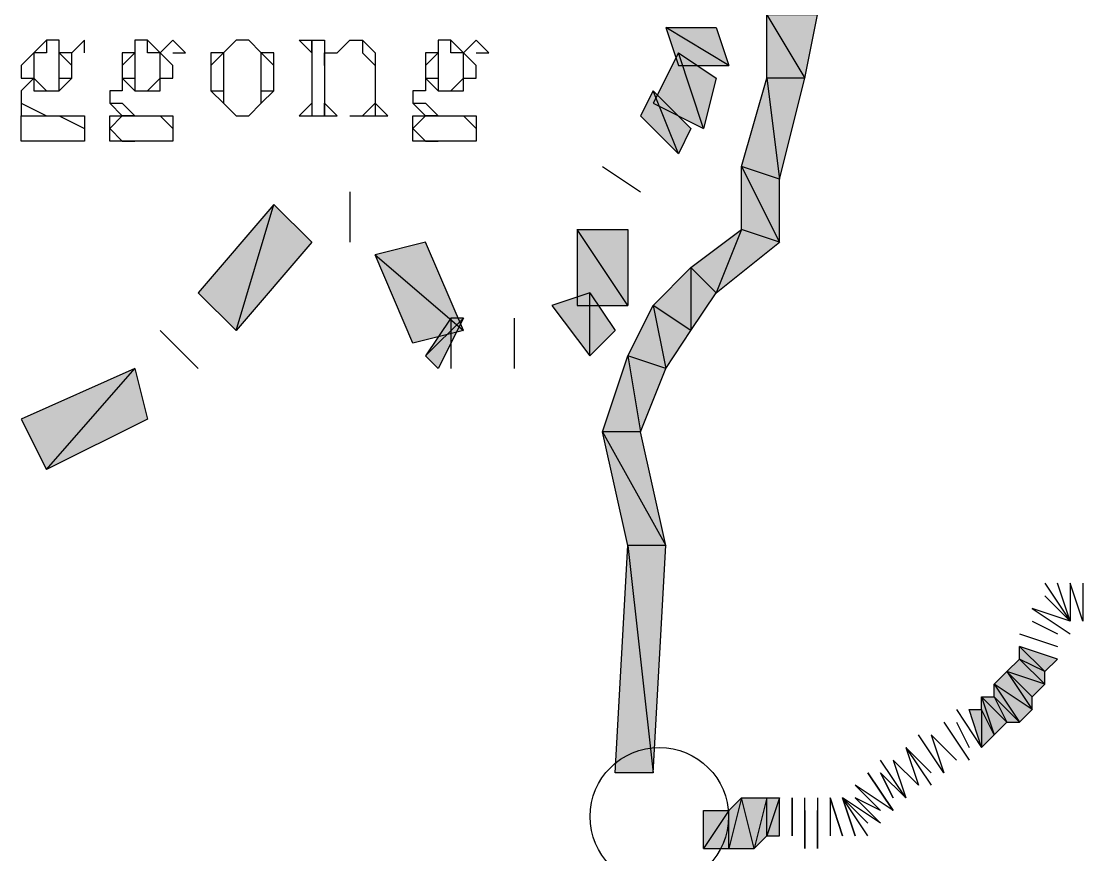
# Model space of a CAD drawing. Header units: millimetres. Extents: x 658 to 813, y 806 to 883.
# Drawn here: x 783.6779 to 783.9333, y 863.0971 to 863.2977 of the extents above; entities that cross this region are included whole.
import ezdxf

# ---------------------------------------------------------------- set-up
doc = ezdxf.new("R2010")
doc.units = ezdxf.units.MM
doc.header["$LTSCALE"] = 0.1
doc.linetypes.add('atContinuous2', pattern=[0])
for name, color, linetype in [('BAT-PROP', 7, 'Continuous'), ('KLEKTOR2', 7, 'Continuous'), ('SYMBOL', 7, 'Continuous'), ('TEXT', 8, 'Continuous'), ('zat_Mask_solid', 7, 'Continuous')]:
    doc.layers.add(name, color=color, linetype=linetype)

msp = doc.modelspace()

# ---------------------------------------------------------------- hatches: boundary and pattern name
at = {"layer": 'BAT-PROP'}
h = msp.add_hatch(color=7, dxfattribs=at)
h.paths.add_polyline_path([(783.836, 863.28707), (783.84816, 863.28707), (783.83296, 863.29619)], flags=16)
h.paths.add_polyline_path([(783.84816, 863.28707), (783.83296, 863.29619), (783.84512, 863.29619)])
h = msp.add_hatch(color=7, dxfattribs=at)
h.paths.add_polyline_path([(783.82992, 863.27795), (783.84208, 863.27187), (783.836, 863.29011)])
h.paths.add_polyline_path([(783.84208, 863.27187), (783.836, 863.29011), (783.84512, 863.28403)])
h = msp.add_hatch(color=7, dxfattribs=at)
h.paths.add_polyline_path([(783.82688, 863.27491), (783.836, 863.26579), (783.82992, 863.28099)])
h.paths.add_polyline_path([(783.836, 863.26579), (783.82992, 863.28099), (783.83904, 863.27187)])
h = msp.add_hatch(color=7, dxfattribs=at)
h.paths.add_polyline_path([(783.72048, 863.23235), (783.7296, 863.22323), (783.73872, 863.25363)])
h.paths.add_polyline_path([(783.7296, 863.22323), (783.73872, 863.25363), (783.74784, 863.24451)])
h = msp.add_hatch(color=7, dxfattribs=at)
h.paths.add_polyline_path([(783.81168, 863.22931), (783.82384, 863.22931), (783.81168, 863.24755)], flags=16)
h.paths.add_polyline_path([(783.82384, 863.22931), (783.81168, 863.24755), (783.82384, 863.24755)])
h = msp.add_hatch(color=7, dxfattribs=at)
h.paths.add_polyline_path([(783.7752, 863.24451), (783.76304, 863.24147), (783.78432, 863.22323)])
h.paths.add_polyline_path([(783.76304, 863.24147), (783.78432, 863.22323), (783.77216, 863.22019)])
h = msp.add_hatch(color=7, dxfattribs=at)
h.paths.add_polyline_path([(783.8056, 863.22931), (783.81472, 863.21715), (783.81472, 863.23235)])
h.paths.add_polyline_path([(783.81472, 863.21715), (783.81472, 863.23235), (783.8208, 863.22323)])
h = msp.add_hatch(color=7, dxfattribs=at)
h.paths.add_polyline_path([(783.78128, 863.22627), (783.7752, 863.21715), (783.78432, 863.22627)], flags=16)
h.paths.add_polyline_path([(783.7752, 863.21715), (783.78432, 863.22627), (783.77824, 863.21411)])
h = msp.add_hatch(color=7, dxfattribs=at)
h.paths.add_polyline_path([(783.67792, 863.20195), (783.684, 863.18979), (783.70528, 863.21411)])
h.paths.add_polyline_path([(783.684, 863.18979), (783.70528, 863.21411), (783.70832, 863.20195)])
at = {"layer": 'KLEKTOR2'}
h = msp.add_hatch(color=7, dxfattribs=at)
h.paths.add_polyline_path([(783.86944, 863.29923), (783.85728, 863.29923), (783.8664, 863.28403)])
h.paths.add_polyline_path([(783.85728, 863.29923), (783.8664, 863.28403), (783.85728, 863.28403)], flags=17)
h = msp.add_hatch(color=7, dxfattribs=at)
h.paths.add_polyline_path([(783.86032, 863.25971), (783.8512, 863.26275), (783.86032, 863.24451)], flags=17)
h.paths.add_polyline_path([(783.8512, 863.26275), (783.86032, 863.24451), (783.8512, 863.24755)], flags=17)
h = msp.add_hatch(color=7, dxfattribs=at)
h.paths.add_polyline_path([(783.82688, 863.19891), (783.81776, 863.19891), (783.83296, 863.17155)], flags=17)
h.paths.add_polyline_path([(783.81776, 863.19891), (783.83296, 863.17155), (783.82384, 863.17155)], flags=17)
h = msp.add_hatch(color=7, dxfattribs=at)
h.paths.add_polyline_path([(783.92721, 863.14419), (783.91809, 863.14723), (783.92417, 863.14115)])
h.paths.add_polyline_path([(783.91809, 863.14723), (783.92417, 863.14115), (783.91809, 863.14419)], flags=17)
h = msp.add_hatch(color=7, dxfattribs=at)
h.paths.add_polyline_path([(783.92417, 863.14115), (783.91809, 863.14419), (783.92417, 863.13811)], flags=17)
h.paths.add_polyline_path([(783.91809, 863.14419), (783.92417, 863.13811), (783.91505, 863.14115)])
h = msp.add_hatch(color=7, dxfattribs=at)
h.paths.add_polyline_path([(783.92113, 863.13507), (783.91505, 863.14115), (783.92113, 863.13203)], flags=17)
h.paths.add_polyline_path([(783.91505, 863.14115), (783.92113, 863.13203), (783.91201, 863.13811)])
h = msp.add_hatch(color=7, dxfattribs=at)
h.paths.add_polyline_path([(783.92113, 863.13203), (783.91201, 863.13811), (783.91809, 863.12899)])
h.paths.add_polyline_path([(783.91201, 863.13811), (783.91809, 863.12899), (783.91201, 863.13507)], flags=17)
h.paths.add_polyline_path([(783.91809, 863.12899), (783.91201, 863.13507), (783.91505, 863.12899)], flags=16)
h = msp.add_hatch(color=7, dxfattribs=at)
h.paths.add_polyline_path([(783.91201, 863.13507), (783.91505, 863.12899), (783.90896, 863.13507)], flags=17)
h.paths.add_polyline_path([(783.91505, 863.12899), (783.90896, 863.13507), (783.91201, 863.12595)])
h.paths.add_polyline_path([(783.90896, 863.13507), (783.91201, 863.12595), (783.90896, 863.13203)], flags=17)
h = msp.add_hatch(color=7, dxfattribs=at)
h.paths.add_polyline_path([(783.85424, 863.09859), (783.8512, 863.11075), (783.84816, 863.09859)])
h.paths.add_polyline_path([(783.8512, 863.11075), (783.84816, 863.09859), (783.84816, 863.10771)], flags=17)
h = msp.add_hatch(color=7, dxfattribs=at)
h.paths.add_polyline_path([(783.85728, 863.10163), (783.85728, 863.11075), (783.85424, 863.09859)], flags=17)
h.paths.add_polyline_path([(783.85728, 863.11075), (783.85424, 863.09859), (783.8512, 863.11075)])
h = msp.add_hatch(color=7, dxfattribs=at)
h.paths.add_polyline_path([(783.86032, 863.10163), (783.86032, 863.11075), (783.85728, 863.10163)], flags=17)
h.paths.add_polyline_path([(783.86032, 863.11075), (783.85728, 863.10163), (783.85728, 863.11075)], flags=17)
h = msp.add_hatch(color=7, dxfattribs=at)
h.paths.add_polyline_path([(783.84816, 863.09859), (783.84816, 863.10771), (783.84208, 863.09859)], flags=17)
h.paths.add_polyline_path([(783.84816, 863.10771), (783.84208, 863.09859), (783.84208, 863.10771)], flags=17)
at = {"layer": 'zat_Mask_solid'}
for points in [[(783.85728, 863.28403), (783.86032, 863.25971), (783.8512, 863.26275)], [(783.8664, 863.28403), (783.85728, 863.28403), (783.86032, 863.25971)], [(783.8512, 863.24755), (783.84512, 863.23235), (783.83904, 863.23843)], [(783.86032, 863.24451), (783.8512, 863.24755), (783.84512, 863.23235)], [(783.83904, 863.23843), (783.83904, 863.22323), (783.82992, 863.22931)], [(783.84512, 863.23235), (783.83904, 863.23843), (783.83904, 863.22323)], [(783.82992, 863.22931), (783.83296, 863.21411), (783.82384, 863.21715)], [(783.83904, 863.22323), (783.82992, 863.22931), (783.83296, 863.21411)], [(783.82384, 863.21715), (783.82688, 863.19891), (783.81776, 863.19891)], [(783.83296, 863.21411), (783.82384, 863.21715), (783.82688, 863.19891)], [(783.82384, 863.17155), (783.82992, 863.11683), (783.8208, 863.11683)], [(783.83296, 863.17155), (783.82384, 863.17155), (783.82992, 863.11683)], [(783.92417, 863.13811), (783.91505, 863.14115), (783.92113, 863.13507)], [(783.90896, 863.13203), (783.90896, 863.12291), (783.90592, 863.13203)], [(783.91201, 863.12595), (783.90896, 863.13203), (783.90896, 863.12291)]]:
    msp.add_hatch(color=7, dxfattribs=at).paths.add_polyline_path(points)

# ---------------------------------------------------------------- linework, layer by layer
at = {"layer": 'BAT-PROP', "color": 7, "linetype": 'atContinuous2'}
for p, q in [((783.84816, 863.28707), (783.83296, 863.29619)), ((783.83296, 863.29619), (783.836, 863.28707)), ((783.84816, 863.28707), (783.83296, 863.29619)), ((783.83296, 863.29619), (783.84512, 863.29619)), ((783.84512, 863.29619), (783.84816, 863.28707)), ((783.836, 863.29011), (783.82992, 863.27795)), ((783.84208, 863.27187), (783.836, 863.29011)), ((783.84208, 863.27187), (783.836, 863.29011)), ((783.836, 863.29011), (783.84512, 863.28403)), ((783.836, 863.28707), (783.84816, 863.28707)), ((783.84512, 863.28403), (783.84208, 863.27187)), ((783.82992, 863.28099), (783.82688, 863.27491)), ((783.836, 863.26579), (783.82992, 863.28099)), ((783.836, 863.26579), (783.82992, 863.28099)), ((783.82992, 863.28099), (783.83904, 863.27187)), ((783.82992, 863.27795), (783.84208, 863.27187)), ((783.82688, 863.27491), (783.836, 863.26579)), ((783.83904, 863.27187), (783.836, 863.26579)), ((783.73872, 863.25363), (783.72048, 863.23235)), ((783.7296, 863.22323), (783.73872, 863.25363)), ((783.7296, 863.22323), (783.73872, 863.25363)), ((783.73872, 863.25363), (783.74784, 863.24451)), ((783.82384, 863.22931), (783.81168, 863.24755)), ((783.81168, 863.24755), (783.81168, 863.22931)), ((783.82384, 863.22931), (783.81168, 863.24755)), ((783.81168, 863.24755), (783.82384, 863.24755)), ((783.82384, 863.24755), (783.82384, 863.22931)), ((783.74784, 863.24451), (783.7296, 863.22323)), ((783.7752, 863.24451), (783.76304, 863.24147)), ((783.78432, 863.22323), (783.7752, 863.24451)), ((783.76304, 863.24147), (783.78432, 863.22323)), ((783.76304, 863.24147), (783.78432, 863.22323)), ((783.77216, 863.22019), (783.76304, 863.24147)), ((783.72048, 863.23235), (783.7296, 863.22323)), ((783.81472, 863.23235), (783.8056, 863.22931)), ((783.81472, 863.21715), (783.81472, 863.23235)), ((783.81472, 863.21715), (783.81472, 863.23235)), ((783.81472, 863.23235), (783.8208, 863.22323)), ((783.8056, 863.22931), (783.81472, 863.21715)), ((783.81168, 863.22931), (783.82384, 863.22931)), ((783.78128, 863.22627), (783.7752, 863.21715)), ((783.7752, 863.21715), (783.78432, 863.22627)), ((783.7752, 863.21715), (783.78432, 863.22627)), ((783.78432, 863.22627), (783.77824, 863.21411)), ((783.78432, 863.22627), (783.78128, 863.22627)), ((783.78432, 863.22323), (783.77216, 863.22019)), ((783.8208, 863.22323), (783.81472, 863.21715)), ((783.77824, 863.21411), (783.7752, 863.21715)), ((783.70528, 863.21411), (783.67792, 863.20195)), ((783.684, 863.18979), (783.70528, 863.21411)), ((783.684, 863.18979), (783.70528, 863.21411)), ((783.70528, 863.21411), (783.70832, 863.20195)), ((783.67792, 863.20195), (783.684, 863.18979)), ((783.70832, 863.20195), (783.684, 863.18979))]:
    msp.add_line(p, q, dxfattribs=at)
at = {"layer": 'BAT-PROP', "color": 7}
for points in [[(783.81776, 863.26275), (783.82688, 863.25667)], [(783.75696, 863.25667), (783.75696, 863.24451)], [(783.78128, 863.22627), (783.78128, 863.21411)], [(783.79648, 863.22627), (783.79648, 863.21411)], [(783.71136, 863.22323), (783.72048, 863.21411)]]:
    msp.add_lwpolyline(points, dxfattribs=at)
at = {"layer": 'KLEKTOR2', "color": 7}
for points in [[(783.86944, 863.29923), (783.85728, 863.29923), (783.8664, 863.28403), (783.86944, 863.29923)], [(783.85728, 863.29923), (783.8664, 863.28403), (783.85728, 863.28403), (783.85728, 863.29923)], [(783.85728, 863.28403), (783.86032, 863.25971), (783.8512, 863.26275), (783.85728, 863.28403)], [(783.8664, 863.28403), (783.85728, 863.28403), (783.86032, 863.25971), (783.8664, 863.28403)], [(783.86032, 863.25971), (783.8512, 863.26275), (783.86032, 863.24451), (783.86032, 863.25971)], [(783.8512, 863.26275), (783.86032, 863.24451), (783.8512, 863.24755), (783.8512, 863.26275)], [(783.8512, 863.24755), (783.84512, 863.23235), (783.83904, 863.23843), (783.8512, 863.24755)], [(783.86032, 863.24451), (783.8512, 863.24755), (783.84512, 863.23235), (783.86032, 863.24451)], [(783.83904, 863.23843), (783.83904, 863.22323), (783.82992, 863.22931), (783.83904, 863.23843)], [(783.84512, 863.23235), (783.83904, 863.23843), (783.83904, 863.22323), (783.84512, 863.23235)], [(783.82992, 863.22931), (783.83296, 863.21411), (783.82384, 863.21715), (783.82992, 863.22931)], [(783.83904, 863.22323), (783.82992, 863.22931), (783.83296, 863.21411), (783.83904, 863.22323)], [(783.82384, 863.21715), (783.82688, 863.19891), (783.81776, 863.19891), (783.82384, 863.21715)], [(783.83296, 863.21411), (783.82384, 863.21715), (783.82688, 863.19891), (783.83296, 863.21411)], [(783.82688, 863.19891), (783.81776, 863.19891), (783.83296, 863.17155), (783.82688, 863.19891)], [(783.81776, 863.19891), (783.83296, 863.17155), (783.82384, 863.17155), (783.81776, 863.19891)], [(783.82384, 863.17155), (783.82992, 863.11683), (783.8208, 863.11683), (783.82384, 863.17155)], [(783.83296, 863.17155), (783.82384, 863.17155), (783.82992, 863.11683), (783.83296, 863.17155)], [(783.92417, 863.16243), (783.93025, 863.15331), (783.92417, 863.15939)], [(783.93329, 863.16243), (783.93329, 863.15331), (783.93025, 863.16243), (783.93025, 863.15331), (783.92721, 863.16243)], [(783.93025, 863.15331), (783.92113, 863.15635), (783.93025, 863.15027)], [(783.92113, 863.15331), (783.92721, 863.15027)], [(783.91809, 863.15027), (783.92721, 863.14723)], [(783.92721, 863.14419), (783.91809, 863.14723)], [(783.92721, 863.14419), (783.91809, 863.14723), (783.92417, 863.14115), (783.92721, 863.14419)], [(783.91809, 863.14723), (783.92417, 863.14115), (783.91809, 863.14419), (783.91809, 863.14723)], [(783.91809, 863.14419), (783.92417, 863.13811), (783.91505, 863.14115), (783.91809, 863.14419)], [(783.92417, 863.14115), (783.91809, 863.14419), (783.92417, 863.13811), (783.92417, 863.14115)], [(783.91505, 863.14115), (783.92113, 863.13203), (783.91201, 863.13811), (783.91505, 863.14115)], [(783.92417, 863.13811), (783.91505, 863.14115), (783.92113, 863.13507), (783.92417, 863.13811)], [(783.92113, 863.13507), (783.91505, 863.14115), (783.92113, 863.13203), (783.92113, 863.13507)], [(783.92113, 863.13203), (783.91201, 863.13811), (783.91809, 863.12899), (783.92113, 863.13203)], [(783.91201, 863.13811), (783.91809, 863.12899), (783.91201, 863.13507), (783.91201, 863.13811)], [(783.91201, 863.13507), (783.91505, 863.12899), (783.90896, 863.13507), (783.91201, 863.13507)], [(783.91505, 863.12899), (783.90896, 863.13507), (783.91201, 863.12595), (783.91505, 863.12899)], [(783.90896, 863.13507), (783.91201, 863.12595), (783.90896, 863.13203), (783.90896, 863.13507)], [(783.91809, 863.12899), (783.91201, 863.13507), (783.91505, 863.12899), (783.91809, 863.12899)], [(783.90288, 863.13203), (783.90896, 863.12291)], [(783.90896, 863.13203), (783.90896, 863.12291), (783.90592, 863.13203), (783.90896, 863.13203)], [(783.91201, 863.12595), (783.90896, 863.13203), (783.90896, 863.12291), (783.91201, 863.12595)], [(783.89984, 863.12899), (783.90592, 863.11987)], [(783.90288, 863.12899), (783.90592, 863.12291)], [(783.90288, 863.11987), (783.8968, 863.12595), (783.89984, 863.11683), (783.89376, 863.12595)], [(783.89072, 863.12291), (783.89376, 863.11379), (783.88768, 863.11987), (783.89376, 863.11379)], [(783.8968, 863.11683), (783.89072, 863.12291), (783.8968, 863.11379)], [(783.88768, 863.11987), (783.89072, 863.11075), (783.88464, 863.11987)], [(783.88768, 863.10771), (783.8816, 863.11683), (783.88768, 863.10771), (783.8816, 863.11683)], [(783.89072, 863.11075), (783.88464, 863.11683), (783.88768, 863.11075), (783.88464, 863.11683)], [(783.88768, 863.10771), (783.87856, 863.11379), (783.88464, 863.10771), (783.87856, 863.11379), (783.88464, 863.10771), (783.87856, 863.11075), (783.88464, 863.10467), (783.87552, 863.11075), (783.8816, 863.10467)], [(783.85424, 863.09859), (783.8512, 863.11075), (783.84816, 863.09859), (783.85424, 863.09859)], [(783.8512, 863.11075), (783.84816, 863.09859), (783.84816, 863.10771), (783.8512, 863.11075)], [(783.85728, 863.11075), (783.85424, 863.09859), (783.8512, 863.11075), (783.85728, 863.11075)], [(783.85728, 863.10163), (783.85728, 863.11075), (783.85424, 863.09859), (783.85728, 863.10163)], [(783.86032, 863.10163), (783.86032, 863.11075), (783.85728, 863.10163), (783.86032, 863.10163)], [(783.86032, 863.11075), (783.85728, 863.10163), (783.85728, 863.11075), (783.86032, 863.11075)], [(783.86032, 863.10163), (783.86032, 863.11075)], [(783.86336, 863.10163), (783.86336, 863.11075), (783.86336, 863.10163)], [(783.8664, 863.10771), (783.8664, 863.09859), (783.8664, 863.11075)], [(783.86944, 863.11075), (783.86944, 863.09859), (783.86944, 863.10771)], [(783.87248, 863.11075), (783.87552, 863.10163), (783.87248, 863.11075), (783.87248, 863.10163)], [(783.8816, 863.10163), (783.87552, 863.11075), (783.87856, 863.10163), (783.87552, 863.11075)], [(783.84816, 863.09859), (783.84816, 863.10771), (783.84208, 863.09859), (783.84816, 863.09859)], [(783.84816, 863.10771), (783.84208, 863.09859), (783.84208, 863.10771), (783.84816, 863.10771)]]:
    msp.add_lwpolyline(points, dxfattribs=at)
at = {"layer": 'SYMBOL', "color": 7, "linetype": 'atContinuous2'}
msp.add_circle((783.83142, 863.10627), 0.01664, dxfattribs=at)
at = {"layer": 'TEXT', "color": 7}
for points in [[(783.684, 863.29315), (783.68096, 863.29011), (783.67792, 863.28707), (783.67792, 863.28403), (783.68096, 863.28403), (783.68096, 863.28099), (783.684, 863.28099), (783.68704, 863.28099), (783.69008, 863.28403), (783.69008, 863.28707), (783.69008, 863.29011), (783.68704, 863.29011), (783.68704, 863.29315), (783.684, 863.29315)], [(783.684, 863.29315), (783.684, 863.29011), (783.68096, 863.29011), (783.68096, 863.28403), (783.684, 863.28099)], [(783.69312, 863.29011), (783.69312, 863.29315), (783.69008, 863.29011), (783.68704, 863.29011)], [(783.68704, 863.28099), (783.68704, 863.28403), (783.68704, 863.29011), (783.68704, 863.29315)], [(783.70528, 863.29315), (783.70528, 863.29011), (783.70224, 863.29011), (783.70224, 863.28707), (783.70224, 863.28403), (783.70528, 863.28099), (783.70832, 863.28099), (783.71136, 863.28099), (783.71136, 863.28403), (783.7144, 863.28403), (783.7144, 863.28707), (783.71136, 863.29011), (783.70832, 863.29315), (783.70528, 863.29315)], [(783.70528, 863.29315), (783.70528, 863.29011), (783.70528, 863.28403), (783.70528, 863.28099)], [(783.70832, 863.28099), (783.71136, 863.28403), (783.71136, 863.29011), (783.70832, 863.29011), (783.70832, 863.29315)], [(783.7144, 863.29011), (783.71744, 863.29011), (783.7144, 863.29315), (783.71136, 863.29011)], [(783.7296, 863.29315), (783.72656, 863.29011), (783.72352, 863.29011), (783.72352, 863.28403), (783.72352, 863.28099), (783.72656, 863.27795), (783.7296, 863.27491), (783.73264, 863.27491), (783.73568, 863.27795), (783.73872, 863.28099), (783.73872, 863.28403), (783.73872, 863.29011), (783.73568, 863.29011), (783.73264, 863.29315), (783.7296, 863.29315)], [(783.7296, 863.29315), (783.72656, 863.29011), (783.72656, 863.28707), (783.72656, 863.28099), (783.72656, 863.27795), (783.7296, 863.27491)], [(783.73264, 863.27491), (783.73568, 863.27795), (783.73568, 863.28099), (783.73568, 863.28707), (783.73568, 863.29011), (783.73264, 863.29315)], [(783.7448, 863.29315), (783.75088, 863.29315), (783.75088, 863.27491)], [(783.7448, 863.29315), (783.74784, 863.29011), (783.74784, 863.29315)], [(783.74784, 863.29315), (783.74784, 863.27491)], [(783.75088, 863.28707), (783.75088, 863.29011), (783.75392, 863.29011), (783.75696, 863.29315), (783.76, 863.29315), (783.76304, 863.29011), (783.76304, 863.28707), (783.76304, 863.27491)], [(783.76, 863.29315), (783.76, 863.29011), (783.76304, 863.28707), (783.76304, 863.27491)], [(783.77824, 863.29315), (783.77824, 863.29011), (783.7752, 863.29011), (783.7752, 863.28707), (783.7752, 863.28403), (783.77824, 863.28099), (783.78128, 863.28099), (783.78432, 863.28099), (783.78432, 863.28403), (783.78736, 863.28403), (783.78736, 863.28707), (783.78432, 863.29011), (783.78128, 863.29315), (783.77824, 863.29315)], [(783.77824, 863.29315), (783.77824, 863.29011), (783.77824, 863.28403), (783.77824, 863.28099)], [(783.78128, 863.28099), (783.78432, 863.28403), (783.78432, 863.29011), (783.78128, 863.29011), (783.78128, 863.29315)], [(783.78736, 863.29011), (783.7904, 863.29011), (783.78736, 863.29315), (783.78432, 863.29011)], [(783.68096, 863.29011), (783.68096, 863.28707), (783.68096, 863.28403)], [(783.68704, 863.28403), (783.69008, 863.28403), (783.69008, 863.28707), (783.68704, 863.29011)], [(783.70528, 863.29011), (783.70224, 863.28707), (783.70224, 863.28403), (783.70528, 863.28403)], [(783.71136, 863.28403), (783.71136, 863.28707), (783.71136, 863.29011)], [(783.72656, 863.29011), (783.72352, 863.28707), (783.72352, 863.28099), (783.72656, 863.28099)], [(783.73568, 863.28099), (783.73872, 863.28099), (783.73872, 863.28707), (783.73568, 863.29011)], [(783.75088, 863.29011), (783.75088, 863.27795)], [(783.76304, 863.29011), (783.76304, 863.28707), (783.76304, 863.27795)], [(783.77824, 863.29011), (783.7752, 863.28707), (783.7752, 863.28403), (783.77824, 863.28403)], [(783.78432, 863.28403), (783.78432, 863.28707), (783.78432, 863.29011)], [(783.68096, 863.28403), (783.67792, 863.28099), (783.67792, 863.27795), (783.67792, 863.27491), (783.68096, 863.27491), (783.684, 863.27491), (783.68704, 863.27491), (783.69312, 863.27187)], [(783.70224, 863.28403), (783.70224, 863.28099), (783.6992, 863.28099), (783.6992, 863.27795), (783.70224, 863.27491), (783.70528, 863.27491), (783.71136, 863.27491), (783.7144, 863.27187)], [(783.7752, 863.28403), (783.7752, 863.28099), (783.77216, 863.28099), (783.77216, 863.27795), (783.7752, 863.27491), (783.77824, 863.27491), (783.78432, 863.27491), (783.78736, 863.27187)], [(783.67792, 863.27795), (783.684, 863.27491), (783.68704, 863.27491), (783.69312, 863.27491), (783.69312, 863.27187), (783.69312, 863.26883), (783.68704, 863.26883), (783.68096, 863.26883), (783.67792, 863.26883), (783.67792, 863.27187), (783.67792, 863.27491), (783.68096, 863.27491), (783.684, 863.27491), (783.68704, 863.27491), (783.69312, 863.27491)], [(783.6992, 863.27795), (783.70224, 863.27795), (783.70528, 863.27491), (783.71136, 863.27491), (783.7144, 863.27491), (783.7144, 863.27187), (783.7144, 863.26883), (783.71136, 863.26883), (783.70528, 863.26883), (783.6992, 863.26883), (783.6992, 863.27187), (783.6992, 863.27491), (783.70528, 863.27491), (783.70224, 863.27491), (783.6992, 863.27187), (783.70224, 863.26883), (783.70528, 863.26883)], [(783.7448, 863.27491), (783.74784, 863.27795), (783.74784, 863.27491)], [(783.75088, 863.27491), (783.75088, 863.27795), (783.75392, 863.27491)], [(783.76304, 863.27795), (783.76, 863.27491), (783.76304, 863.27795), (783.76608, 863.27491), (783.76304, 863.27795)], [(783.77216, 863.27795), (783.7752, 863.27795), (783.77824, 863.27491), (783.78432, 863.27491), (783.78736, 863.27491), (783.78736, 863.27187), (783.78736, 863.26883), (783.78432, 863.26883), (783.77824, 863.26883), (783.77216, 863.26883), (783.77216, 863.27187), (783.77216, 863.27491), (783.77824, 863.27491), (783.7752, 863.27491), (783.77216, 863.27187), (783.7752, 863.26883), (783.77824, 863.26883)], [(783.68096, 863.26883), (783.67792, 863.26883), (783.67792, 863.27187), (783.67792, 863.27491), (783.68096, 863.27491)], [(783.70224, 863.27491), (783.70528, 863.27491), (783.71136, 863.27491), (783.7144, 863.27491)], [(783.7448, 863.27491), (783.75392, 863.27491)], [(783.75696, 863.27491), (783.76608, 863.27491)], [(783.7752, 863.27491), (783.77824, 863.27491), (783.78432, 863.27491), (783.78736, 863.27491)]]:
    msp.add_lwpolyline(points, dxfattribs=at)

doc.saveas('drawing.dxf')
